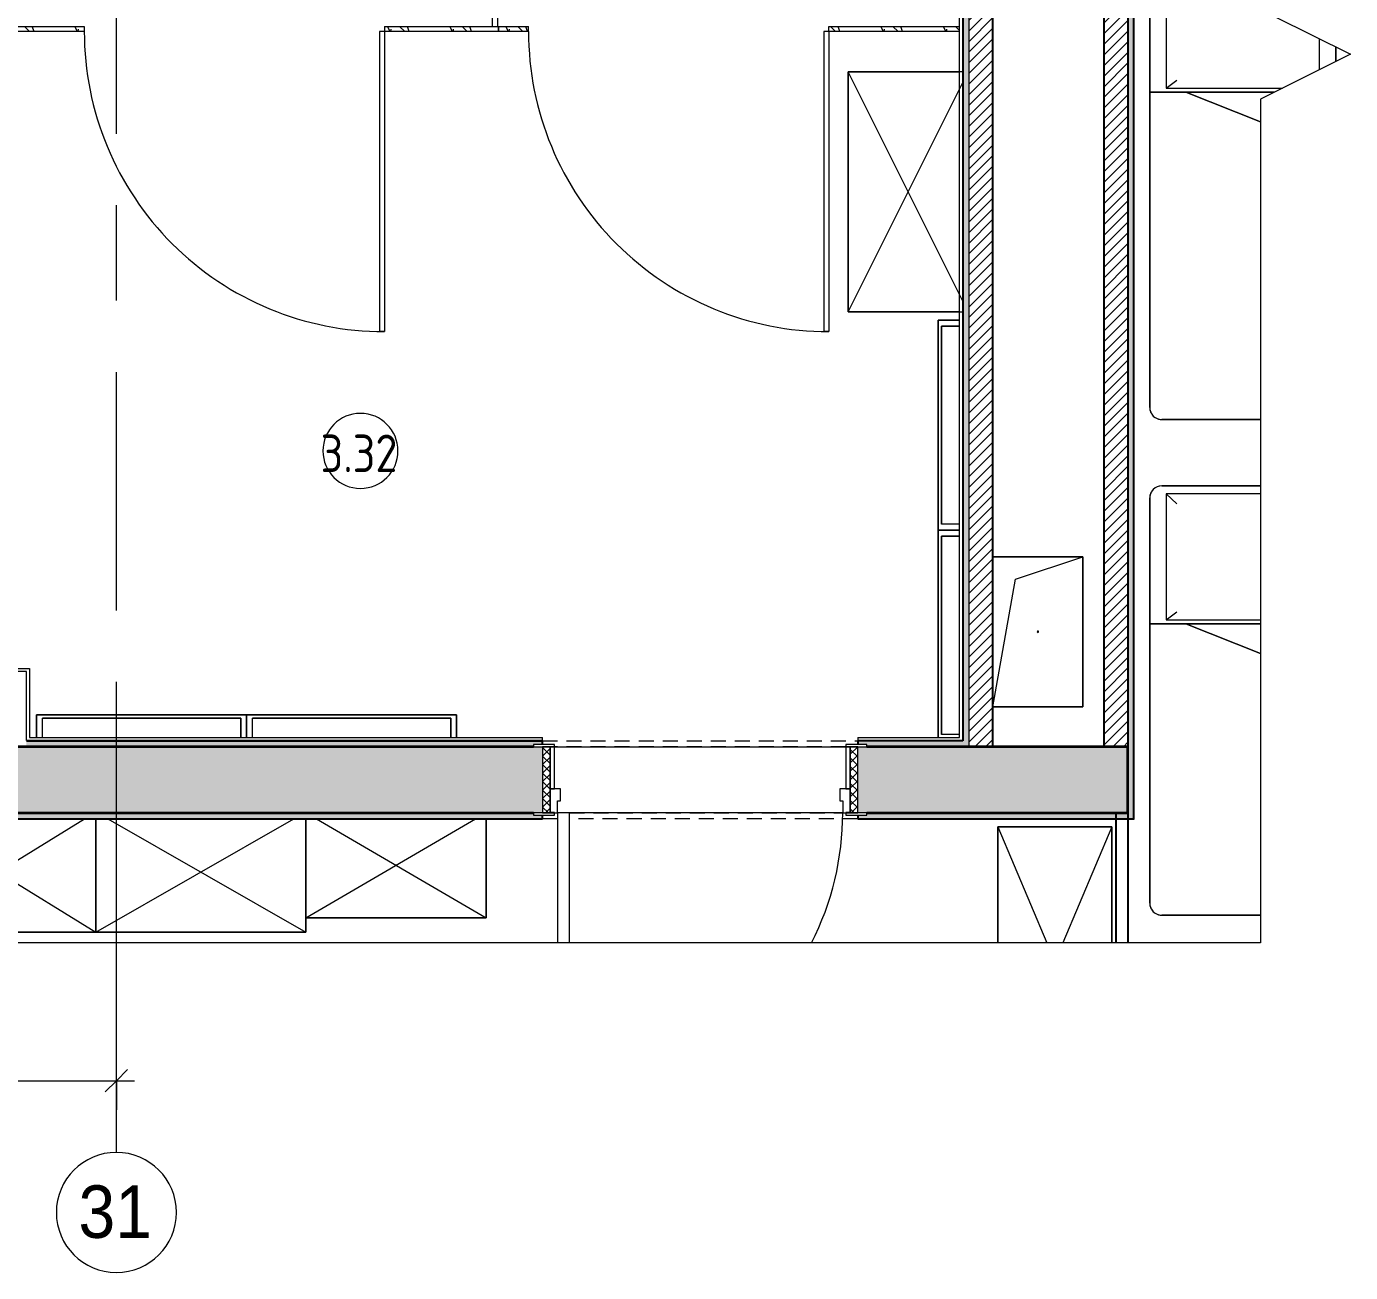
# Model space of a CAD drawing. Header units: millimetres. Extents: x 63482 to 319368, y -8553 to 29000.
# Drawn here: x 314957 to 319368, y 3649 to 7800 of the extents above; entities that cross this region are included whole.
import ezdxf

# ---------------------------------------------------------------- set-up
doc = ezdxf.new("R2010")
doc.units = ezdxf.units.MM
doc.linetypes.add('200_ШТРИХ__ш1_п0_6_', pattern=[80, 50, -30])
doc.linetypes.add('Осевая', pattern=[1587.5, 317.5, -238.125, 793.75, -238.125])
for name, color, linetype, lineweight in [('A-ANNO-DIMS', 7, 'Continuous', 9), ('A-ANNO-DIMS-50', 7, 'Continuous', 9), ('A-AREA-IDEN', 7, 'Continuous', 9), ('A-DETL-GENF', 7, 'Continuous', 9), ('A-DETL-MBND', 7, '200_ШТРИХ__ш1_п0_6_', 9), ('A-DOOR', 7, 'Continuous', 9), ('A-DOOR-1', 7, 'Continuous', 15), ('A-DOOR-FRAM', 7, 'Continuous', 15), ('A-DOOR-FRAM-1', 7, 'Continuous', 9), ('A-GENM', 7, 'Continuous', 9), ('A-WALL', 7, 'Continuous', 9), ('I-FURN', 7, 'Continuous', 9), ('I-WALL', 7, 'Continuous', 9), ('Оси', 7, 'Continuous', 9), ('Оси-1', 7, 'Continuous', 20), ('Оси-2', 7, 'Осевая', 9)]:
    doc.layers.add(name, color=color, linetype=linetype, lineweight=lineweight)
for name, color, linetype, lineweight, true_color in [('A-WALL-1', 7, 'Continuous', 25, 0x3c3c3c), ('A-WALL-3', 7, 'Continuous', 35, 0x3c3c3c), ('A-WALL-FNSH-1', 7, 'Continuous', 15, 0x3c3c3c)]:
    doc.layers.add(name, color=color, linetype=linetype, lineweight=lineweight, true_color=true_color)
doc.styles.add('Arial', font='arial.ttf', dxfattribs={"width": 0.9, "height": 175})
doc.styles.add('GOST Common_2', font='GOST_Common.ttf', dxfattribs={"width": 0.9, "height": 125})
doc.styles.add('ISOCPEUR', font='isocpeur.ttf', dxfattribs={"width": 0.9, "height": 125})
doc.dimstyles.new('ISO-2_5_0_9К_БОЛЬШОЙ', dxfattribs={"dimscale": 304.8, "dimtxt": 124.497647, "dimasz": 0.246063, "dimexe": 0.19685, "dimexo": 0.492126, "dimgap": 0, "dimtad": 1, "dimdec": 0, "dimrnd": 10, "dimzin": 0, "dimdsep": 46, "dimtxsty": 'ISOCPEUR', "dimblk1": 'OBLIQUE', "dimblk2": 'OBLIQUE', "dimsah": 1, "dimcen": 0.09, "dimdle": 0.19685, "dimazin": 0, "dimtfac": 1, "dimtdec": 4, "dimtix": 1, "dimtmove": 0, "dimatfit": 3, "dimfxl": 1, "dimtvp": 1, "dimtolj": 1, "dimtzin": 0, "dimarcsym": 2})
pattern_1 = [(45, (199296.17, 0), (-17.6776695, 17.6776695), [])]
pattern_2 = [(0, (199296.17, 0), (60.96, 15.24), [5.029, -40.691, 5.029, -40.691, -243.84]), (0, (199296.17, 0), (60.96, 15.24), [-91.44, 5.029, -86.411, 5.029, -40.691, -106.68]), (0, (199296.17, 0), (60.96, 15.24), [-228.6, 5.029, -25.451, 5.029, -71.171]), (120, (199319.03, 7.62), (-43.6782272, 45.1729086), [5.029, -40.691, 5.029, -40.691, -243.84]), (120, (199319.03, 7.62), (-43.6782272, 45.1729086), [-91.44, 5.029, -86.411, 5.029, -40.691, -106.68]), (120, (199319.03, 7.62), (-43.6782272, 45.1729086), [-228.6, 5.029, -25.451, 5.029, -71.171]), (240, (199326.65, 38.1), (-17.2817728, -60.4129086), [5.029, -40.691, 5.029, -40.691, -243.84]), (240, (199326.65, 38.1), (-17.2817728, -60.4129086), [-91.44, 5.029, -86.411, 5.029, -40.691, -106.68]), (240, (199326.65, 38.1), (-17.2817728, -60.4129086), [-228.6, 5.029, -25.451, 5.029, -71.171])]
pattern_3 = [(288.435, (116808.855, 7791), (208.250902, -416.49961), [79.025, -579.519]), (319.399, (116833.845, 7716.03), (1249.5049425, -1041.2430683), [38.399, -1881.571]), (316.848, (116654.75, 7691.04), (3123.769422, -2915.4788923), [91.346, -4475.934]), (289.983, (116721.39, 7628.565), (624.746965, -1666.001328), [48.75, -2388.754]), (270, (116738.05, 7791), (208.25, -208.25), [41.65, -166.6]), (298.443, (116738.05, 7749.35), (-1457.75313005, 2707.24838793), [113.682, -5570.435]), (264.289, (116792.195, 7649.39), (208.2636477, 1874.2483835), [41.858, -2051.029]), (309.806, (116788.03, 7607.74), (-833.007541, 1041.2439595), [32.53, -1593.955])]
pattern_4 = [(288.435, (118288.855, 7791), (208.250902, -416.49961), [79.025, -579.519]), (319.399, (118313.845, 7716.03), (1249.5049425, -1041.2430683), [38.399, -1881.571]), (316.848, (118134.75, 7691.04), (3123.769422, -2915.4788923), [91.346, -4475.934]), (289.983, (118201.39, 7628.565), (624.746965, -1666.001328), [48.75, -2388.754]), (270, (118218.05, 7791), (208.25, -208.25), [41.65, -166.6]), (298.443, (118218.05, 7749.35), (-1457.75313005, 2707.24838793), [113.682, -5570.435]), (264.289, (118272.195, 7649.39), (208.2636477, 1874.2483835), [41.858, -2051.029]), (309.806, (118268.03, 7607.74), (-833.007541, 1041.2439595), [32.53, -1593.955])]

# ---------------------------------------------------------------- blocks, each defined once
blk = doc.blocks.new('110_Дверь_СКБ_1Ст_Внутренняя1 - Д-7а_л__950x2100h_Туалет-32220591-Фрагмент 3_3')
at = {"layer": 'A-DOOR'}
h = blk.add_hatch(dxfattribs=at)
h.set_pattern_fill('FP_75', color=256, style=0, pattern_type=2)
h.set_pattern_definition([(135, (1776.41, 174.685), (-14.14214, -14.14214), []), (225, (1776.41, 174.685), (14.14214, -14.14214), [])])
h.paths.add_polyline_path([(537.5, 110), (512.5, 110), (512.5, -110), (537.5, -110)])
at = {"layer": 'A-DOOR-FRAM-1'}
h = blk.add_hatch(dxfattribs=at)
h.set_pattern_fill('FP_76', color=256, style=0, pattern_type=2)
h.set_pattern_definition([(45, (-346.384, 174.685), (-14.1421, 14.1421), []), (135, (-346.384, 174.685), (-14.1421, -14.1421), [])])
h.paths.add_polyline_path([(-487.5, 110), (-512.5, 110), (-512.5, -110), (-487.5, -110)])
at = {"layer": 'A-DOOR'}
blk.add_arc((487.5, 110), 950, 152.8656, 180, dxfattribs=at)
at = {"layer": 'A-DOOR-1'}
for p, q in [((447.5, 542.4), (447.5, 110)), ((487.5, 110), (487.5, 542.4)), ((447.5, 110), (487.5, 110))]:
    blk.add_line(p, q, dxfattribs=at)
at = {"layer": 'A-DOOR-FRAM'}
for p, q in [((-472.5, 118), (-542.5, 118)), ((-542.5, 118), (-542.5, 110)), ((-542.5, 110), (-472.5, 110)), ((-487.5, 110), (-512.5, 110)), ((-512.5, 110), (-512.5, -110)), ((-462.5, 110), (-487.5, 110)), ((-487.5, 110), (-487.5, 30)), ((-487.5, -110), (-487.5, 110)), ((-472.5, 110), (-487.5, 110)), ((-487.5, 110), (-487.5, 109)), ((-487.5, 109), (-472.5, 109)), ((-472.5, 110), (-472.5, 118)), ((-472.5, 109), (-472.5, 110)), ((-462.5, 70), (-462.5, 110)), ((487.5, 110), (487.5, 70)), ((512.5, 110), (487.5, 110)), ((567.5, 118), (497.5, 118)), ((497.5, 118), (497.5, 110)), ((512.5, 110), (497.5, 110)), ((497.5, 110), (497.5, 109)), ((497.5, 110), (567.5, 110)), ((497.5, 109), (512.5, 109)), ((512.5, 30), (512.5, 110)), ((537.5, 110), (512.5, 110)), ((512.5, 110), (512.5, -110)), ((512.5, 109), (512.5, 110)), ((537.5, -110), (537.5, 110)), ((567.5, 110), (567.5, 118)), ((-452.5, 70), (-462.5, 70)), ((-452.5, 30), (-452.5, 70)), ((487.5, 70), (477.5, 70)), ((477.5, 70), (477.5, 30)), ((-487.5, 30), (-452.5, 30)), ((-472.5, 30), (-487.5, 30)), ((-487.5, 30), (-487.5, -110)), ((-472.5, -110), (-472.5, 30)), ((477.5, 30), (512.5, 30)), ((512.5, 30), (497.5, 30)), ((497.5, 30), (497.5, -110)), ((512.5, -110), (512.5, 30)), ((-472.5, -110), (-542.5, -110)), ((-542.5, -110), (-542.5, -118)), ((-542.5, -118), (-472.5, -118)), ((-512.5, -110), (-487.5, -110)), ((-487.5, -110), (-472.5, -110)), ((-472.5, -118), (-472.5, -110)), ((497.5, -110), (512.5, -110)), ((567.5, -110), (497.5, -110)), ((497.5, -110), (497.5, -118)), ((497.5, -118), (567.5, -118)), ((512.5, -110), (537.5, -110)), ((567.5, -118), (567.5, -110))]:
    blk.add_line(p, q, dxfattribs=at)
blk = doc.blocks.new('GM_Отверстие прямоугольное _в плите_ - Отверстие-21606385-Фрагмент 3_3')
at = {"layer": 'A-GENM'}
for p, q in [((-150, 250), (150, 250)), ((150, 250), (-150, 250)), ((-75, 175), (150, 250)), ((150, 250), (150, -250)), ((150, -250), (150, 250)), ((-150, -250), (-75, 175)), ((150, -250), (-150, -250)), ((-150, -250), (150, -250))]:
    blk.add_line(p, q, dxfattribs=at)
for start, end in [(360, 180), (180, 360)]:
    blk.add_arc((0, 0), 2.5, start, end, dxfattribs=at)
blk = doc.blocks.new('Bed - Small Sizes - 1_119-25446116-Фрагмент 3_3')
at = {"layer": 'I-FURN'}
for p, q in [((36.3, 0), (-292.7, 0)), ((-292.7, 0), (36.3, 0)), ((36.3, 0), (-292.7, 0)), ((-292.7, 0), (36.3, 0)), ((-332.7, -40), (-332.7, -460)), ((-332.7, -460), (-332.7, -40)), ((-332.7, -40), (-332.7, -460)), ((-332.7, -460), (-332.7, -40)), ((-277.5, -26.2), (-242.7, -60)), ((36.3, -26.2), (-277.5, -26.2)), ((-277.5, -26.2), (-277.5, -446.2)), ((36.3, -26.2), (-277.5, -26.2)), ((-277.5, -26.2), (-277.5, -446.2)), ((-277.5, -446.2), (-242.7, -420)), ((-332.7, -460), (-212.7, -460)), ((-212.7, -460), (-332.7, -460)), ((-332.7, -460), (-332.7, -1390)), ((-332.7, -1390), (-332.7, -460)), ((-332.7, -460), (-212.7, -460)), ((-277.5, -446.2), (36.3, -446.2)), ((-277.5, -446.2), (36.3, -446.2)), ((-212.7, -460), (36.3, -460)), ((36.3, -460), (-212.7, -460)), ((36.3, -460), (-212.7, -460)), ((-212.7, -460), (36.3, -558.4)), ((36.3, -558.4), (-212.7, -460)), ((-212.7, -460), (36.3, -460)), ((-212.7, -460), (36.3, -558.4)), ((-212.7, -460), (36.3, -460)), ((-292.7, -1430), (36.3, -1430)), ((36.3, -1430), (-292.7, -1430))]:
    blk.add_line(p, q, dxfattribs=at)
for centre, start, end in [((-292.7, -40), 90, 180), ((-292.7, -40), 90, 135), ((-292.7, -40), 90, 180), ((-292.7, -40), 90, 180), ((-292.7, -40), 165, 180), ((-292.7, -40), 135, 165), ((-292.7, -1390), 180, 270), ((-292.7, -1390), 180, 210), ((-292.7, -1390), 210, 255), ((-292.7, -1390), 255, 270)]:
    blk.add_arc(centre, 40, start, end, dxfattribs=at)
blk = doc.blocks.new('Bed - Small Sizes - 1_118-25585773-Фрагмент 3_3')
at = {"layer": 'I-FURN'}
for p, q in [((-197.9, 0), (-292.7, 0)), ((-292.7, 0), (-197.9, 0)), ((-197.9, 0), (-292.7, 0)), ((-292.7, 0), (-197.9, 0)), ((-332.7, -40), (-332.7, -460)), ((-332.7, -460), (-332.7, -40)), ((-332.7, -40), (-332.7, -460)), ((-332.7, -460), (-332.7, -40)), ((-277.5, -26.2), (-242.7, -60)), ((-250.4, -26.2), (-277.5, -26.2)), ((-277.5, -26.2), (-277.5, -446.2)), ((-250.4, -26.2), (-277.5, -26.2)), ((-277.5, -26.2), (-277.5, -446.2)), ((232.5, -384.8), (232.5, -281)), ((232.5, -384.8), (232.5, -281)), ((287.3, -357.4), (287.3, -308.4)), ((287.3, -308.4), (287.3, -357.4)), ((287.3, -357.4), (287.3, -308.4)), ((287.3, -308.4), (287.3, -357.4)), ((-277.5, -446.2), (-242.7, -420)), ((-332.7, -460), (-212.7, -460)), ((-212.7, -460), (-332.7, -460)), ((-332.7, -460), (-332.7, -1510)), ((-332.7, -1510), (-332.7, -460)), ((-332.7, -460), (-212.7, -460)), ((-277.5, -446.2), (109.6, -446.2)), ((-277.5, -446.2), (109.6, -446.2)), ((-212.7, -460), (82.1, -460)), ((82.1, -460), (-212.7, -460)), ((82.1, -460), (-212.7, -460)), ((-212.7, -460), (36.3, -558.4)), ((36.3, -558.4), (-212.7, -460)), ((-212.7, -460), (82.1, -460)), ((-212.7, -460), (36.3, -558.4)), ((-212.7, -460), (82.1, -460)), ((-292.7, -1550), (36.3, -1550)), ((36.3, -1550), (-292.7, -1550))]:
    blk.add_line(p, q, dxfattribs=at)
for centre, start, end in [((-292.7, -40), 90, 180), ((-292.7, -40), 90, 105), ((-292.7, -40), 90, 180), ((-292.7, -40), 105, 180), ((-292.7, -40), 150, 180), ((-292.7, -40), 135, 150), ((-292.7, -40), 105, 135), ((-292.7, -40), 90, 105), ((-292.7, -1510), 180, 270), ((-292.7, -1510), 180, 195), ((-292.7, -1510), 195, 255), ((-292.7, -1510), 255, 270)]:
    blk.add_arc(centre, 40, start, end, dxfattribs=at)
blk = doc.blocks.new('Bed - Small Sizes - Single 5-25585953-Фрагмент 3_3')
at = {"layer": 'I-FURN'}
for p, q in [((-332.7, -258.4), (-332.7, -307.4)), ((-332.7, -307.4), (-332.7, -258.4)), ((-332.7, -258.4), (-332.7, -307.4)), ((-332.7, -307.4), (-332.7, -258.4))]:
    blk.add_line(p, q, dxfattribs=at)
blk = doc.blocks.new('Шкаф параметрический - 1_161-25595840-Фрагмент 3_3')
at = {"layer": 'I-FURN'}
for p, q in [((0, 400), (764, 18)), ((800, 400), (0, 400)), ((0, 400), (0, 18)), ((0, 29), (0, 400)), ((0, 400), (800, 400)), ((36, 18), (800, 400)), ((800, 18), (800, 400)), ((800, 400), (800, 29))]:
    blk.add_line(p, q, dxfattribs=at)
blk = doc.blocks.new('Шкаф параметрический - 1_268-25587356-Фрагмент 3_3')
at = {"layer": 'I-FURN'}
for p, q in [((0, 380), (385.7, 217.1)), ((385.7, 380), (0, 380)), ((0, 380), (0, 0)), ((0, 0), (0, 380)), ((0, 380), (385.7, 380)), ((0, 0), (385.7, 162.9)), ((0, 0), (385.7, 0)), ((385.7, 0), (0, 0))]:
    blk.add_line(p, q, dxfattribs=at)
blk = doc.blocks.new('Шкаф параметрический - 13_3-25587571-Фрагмент 3_3')
at = {"layer": 'I-FURN'}
for p, q in [((0, 0), (564.4, 329.2)), ((0, 329.2), (0, 0)), ((0, 0), (0, 329.2)), ((35.6, 329.2), (600, 0)), ((600, 0), (600, 329.2)), ((600, 329.2), (600, 0)), ((0, 0), (600, 0)), ((600, 0), (0, 0))]:
    blk.add_line(p, q, dxfattribs=at)
blk = doc.blocks.new('Шкаф параметрический - 13_1-25587687-Фрагмент 3_3')
at = {"layer": 'I-FURN'}
for p, q in [((0, 0), (659.5, 376.8)), ((0, 376.8), (0, 0)), ((0, 0), (0, 376.8)), ((40.5, 376.8), (700, 0)), ((700, 0), (700, 376.8)), ((700, 376.8), (700, 47.6)), ((700, 47.6), (700, 0)), ((0, 0), (700, 0)), ((700, 0), (0, 0))]:
    blk.add_line(p, q, dxfattribs=at)
blk = doc.blocks.new('Шкаф параметрический - 13_2-25587811-Фрагмент 3_3')
at = {"layer": 'I-FURN'}
for p, q in [((0, 376.8), (0, 256.8)), ((0, 256.8), (0, 376.8)), ((37.6, 376.8), (650, 0)), ((98.2, 60.4), (612.4, 376.8)), ((650, 0), (650, 376.8)), ((650, 376.8), (650, 0)), ((128.4, 0), (650, 0)), ((650, 0), (128.4, 0))]:
    blk.add_line(p, q, dxfattribs=at)
blk = doc.blocks.new('Вешалка - 1_25-26509708-Фрагмент 3_3')
at = {"layer": 'I-FURN'}
for p, q in [((350, 55), (-350, 55)), ((-350, 55), (-350, -20.6)), ((-350, -20.6), (-350, 55)), ((-350, 55), (349.6, 55)), ((-330.4, -20.6), (-330.4, 44.4)), ((-330.4, -20.6), (-330.4, 44.4)), ((-330.4, 44.4), (330.2, 44.4)), ((330.2, 44.4), (-330.4, 44.4)), ((330.2, 44.4), (330.2, -20.6)), ((330.2, -20.6), (330.2, 44.4)), ((350, -20.6), (350, 55)), ((350, 55), (350, -20.6))]:
    blk.add_line(p, q, dxfattribs=at)
blk = doc.blocks.new('Вешалка - 1_25-V372-Фрагмент 3_3')
at = {"layer": 'I-FURN'}
for p, q in [((350, 55), (-350, 55)), ((-350, 55), (-350, -20.6)), ((-350, -20.6), (-350, 55)), ((-349.6, 55), (350, 55)), ((-330.4, -20.6), (-330.4, 44.4)), ((-330.4, -20.6), (-330.4, 44.4)), ((-330.4, 44.4), (330.2, 44.4)), ((330.2, 44.4), (-330.4, 44.4)), ((330.2, 44.4), (330.2, -20.6)), ((330.2, -20.6), (330.2, 44.4)), ((350, -20.6), (350, 55)), ((350, 55), (350, -20.6))]:
    blk.add_line(p, q, dxfattribs=at)
blk = doc.blocks.new('Вешалка - 1_25-V373-Фрагмент 3_3')
at = {"layer": 'I-FURN'}
for p, q in [((350, 55), (-350, 55)), ((-350, 55), (-350, -16)), ((-350, -16), (-350, 55)), ((-350, 55), (350, 55)), ((-330.4, -16), (-330.4, 44.4)), ((-330.4, -16), (-330.4, 44.4)), ((-330.4, 44.4), (330.2, 44.4)), ((330.2, 44.4), (-330.4, 44.4)), ((330.2, 44.4), (330.2, -16)), ((330.2, -16), (330.2, 44.4)), ((350, -16), (350, 55)), ((350, 55), (350, -16))]:
    blk.add_line(p, q, dxfattribs=at)
blk = doc.blocks.new('Вешалка - 1_25-V374-Фрагмент 3_3')
at = {"layer": 'I-FURN'}
for p, q in [((350, 55), (-340.6, 55)), ((-340.6, 55), (350, 55)), ((-330.4, -16), (-330.4, 44.4)), ((-330.4, -16), (-330.4, 44.4)), ((-330.4, 44.4), (330.2, 44.4)), ((330.2, 44.4), (-330.4, 44.4)), ((330.2, 44.4), (330.2, -16)), ((330.2, -16), (330.2, 44.4)), ((350, -16), (350, 55)), ((350, 55), (350, -16))]:
    blk.add_line(p, q, dxfattribs=at)
blk = doc.blocks.new('FP_387-Фрагмент 3_3')
at = {"layer": 'A-GENM'}
for p, q in [((43.3, 8), (44.2, 7.1)), ((44.2, 7.1), (45.1, 6.2)), ((45.1, 6.2), (45.9, 5.3))]:
    blk.add_line(p, q, dxfattribs=at)
blk = doc.blocks.new('131_Сантехническая перегородка 7 - СП-1-V386-Фрагмент 3_3')
at = {"layer": 'A-GENM'}
h = blk.add_hatch(dxfattribs=at)
h.set_pattern_fill('FP_164', color=256, style=0, pattern_type=2)
h.set_pattern_definition([(198.435, (9964.92, -117167.355), (-416.49961, -208.250902), [79.025, -579.519]), (229.399, (9889.95, -117192.345), (-1041.2430683, -1249.5049425), [38.399, -1881.571]), (226.848, (9864.96, -117013.25), (-2915.4788923, -3123.769422), [91.346, -4475.934]), (199.983, (9802.485, -117079.89), (-1666.001328, -624.746965), [48.75, -2388.754]), (180, (9964.92, -117096.55), (-208.25, -208.25), [41.65, -166.6]), (208.443, (9923.27, -117096.55), (2707.24838793, 1457.75313005), [113.682, -5570.435]), (174.289, (9823.31, -117150.695), (1874.2483835, -208.2636477), [41.858, -2051.029]), (219.806, (9781.66, -117146.53), (1041.2439595, 833.007541), [32.53, -1593.955])])
h.paths.add_polyline_path([(2165.9, -8), (2165.9, 8), (45.9, 8), (45.9, -8), (1963, -8)])
for p, q in [((-4.1, 8), (45.9, 8)), ((45.9, 8), (2165.9, 8)), ((45.9, -8), (-4.1, -8)), ((2165.9, -8), (45.9, -8))]:
    blk.add_line(p, q, dxfattribs=at)
at = {"layer": 'A-GENM', "flags": 128}
for points in [[(71.5, 8), (62.7, 14.5), (51.9, 13.4), (45.9, 8)], [(45.9, -8), (54.7, -14.5), (65.5, -13.4), (71.5, -8)]]:
    blk.add_lwpolyline(points, dxfattribs=at)
at = {"layer": 'A-GENM'}
for radius, start, end in [(24.6, 19.9113, 160.0887), (17.6, 28.9731, 151.0269), (15.1, 126.8617, 139.5341), (15.1, 78.8699, 82.6459), (15.1, 40.4659, 53.124), (24.6, 199.9113, 340.0887), (17.6, 208.9731, 331.0269), (15.1, 220.4659, 233.124), (15.1, 258.8699, 262.6459), (15.1, 306.8617, 319.5341)]:
    blk.add_arc((58.7, 0), radius, start, end, dxfattribs=at)
blk.add_blockref('FP_387-Фрагмент 3_3', (0, 0), dxfattribs=at)
blk = doc.blocks.new('131_Сантехническая перегородка_Дверь МГН - СД-1-30883454-Фрагмент 3_3')
at = {"layer": 'A-DOOR'}
h = blk.add_hatch(dxfattribs=at)
h.set_pattern_fill('FP_165', color=256, style=0, pattern_type=2)
h.set_pattern_definition(pattern_3)
h.paths.add_polyline_path([(1010, 8), (1010, -8), (1390, -8), (1390, 8)])
at = {"layer": 'A-GENM'}
h = blk.add_hatch(dxfattribs=at)
h.set_pattern_fill('FP_165', color=256, style=0, pattern_type=2)
h.set_pattern_definition(pattern_3)
h.paths.add_polyline_path([(-370, 8), (-370, -8), (10, -8), (10, 8)])
at = {"layer": 'A-DOOR'}
for p, q in [((10, 1008), (26, 1008)), ((10, 8), (10, 1008)), ((26, 8), (26, 1008)), ((10, 8), (26, 8))]:
    blk.add_line(p, q, dxfattribs=at)
blk.add_arc((10, 8), 1000, 360, 90, dxfattribs=at)
at = {"layer": 'A-GENM'}
for p, q in [((-370, 8), (10, 8)), ((-370, -8), (-370, 8)), ((10, -8), (10, 8)), ((1010, 8), (1390, 8)), ((1010, -8), (1010, 8)), ((1390, -8), (1390, 8)), ((10, -8), (-370, -8)), ((1390, -8), (1010, -8))]:
    blk.add_line(p, q, dxfattribs=at)
blk = doc.blocks.new('131_Сантехническая перегородка_Дверь МГН 2 - СД-1-30897608-Фрагмент 3_3')
at = {"layer": 'A-DOOR'}
h = blk.add_hatch(dxfattribs=at)
h.set_pattern_fill('FP_166', color=256, style=0, pattern_type=2)
h.set_pattern_definition(pattern_4)
h.paths.add_polyline_path([(-174.8, 8), (-426, 8), (-426, -8), (10, -8), (10, 8)])
at = {"layer": 'A-GENM'}
h = blk.add_hatch(dxfattribs=at)
h.set_pattern_fill('FP_166', color=256, style=0, pattern_type=2)
h.set_pattern_definition(pattern_4)
h.paths.add_polyline_path([(1010, 8), (1010, -8), (1110, -8), (1110, 8)])
at = {"layer": 'A-DOOR'}
for p, q in [((10, 1008), (26, 1008)), ((10, 8), (10, 1008)), ((26, 8), (26, 1008)), ((10, 8), (26, 8))]:
    blk.add_line(p, q, dxfattribs=at)
blk.add_arc((10, 8), 1000, 360, 90, dxfattribs=at)
at = {"layer": 'A-GENM'}
for p, q in [((-426, 8), (10, 8)), ((10, 8), (10, -8)), ((1010, 8), (1110, 8)), ((1010, 8), (1010, -8)), ((1110, 8), (1110, -8)), ((10, -8), (-426, -8)), ((1110, -8), (1010, -8))]:
    blk.add_line(p, q, dxfattribs=at)
blk = doc.blocks.new('DET_L_Линия разрыва - М100-31033067-Фрагмент 3_3')
at = {"layer": 'A-DETL-GENF'}
for p, q in [((2959.8, -300), (3259.8, 300)), ((3259.8, 300), (3409.8, 0)), ((0, 0), (2809.8, 0)), ((2809.8, 0), (2959.8, -300)), ((3409.8, 0), (6219.6, 0))]:
    blk.add_line(p, q, dxfattribs=at)
blk = doc.blocks.new('DET_L_Линия разрыва - М100-30911543-Фрагмент 3_3')
at = {"layer": 'A-DETL-GENF'}
blk.add_line((0, 0), (4383.9, 0), dxfattribs=at)
blk = doc.blocks.new('Ось сетки - D8-29747960-Фрагмент 3_3')
at = {"layer": 'Оси-1'}
for start, end in [(360, 180), (180, 360)]:
    blk.add_arc((0, 0), 4, start, end, dxfattribs=at)
blk = doc.blocks.new('DIMBLOCK102-Фрагмент 3_3')
at = {"layer": 'A-ANNO-DIMS-50'}
for p, q in [((310006.2, 4190.9), (310006.2, 4347.9)), ((315256.2, 4190.9), (315256.2, 4347.9)), ((309946.2, 4287.9), (315316.2, 4287.9)), ((310006.2, 4287.9), (310006.2, 4190.9)), ((315256.2, 4287.9), (315256.2, 4190.9))]:
    blk.add_line(p, q, dxfattribs=at)
at = {"layer": 'A-ANNO-DIMS-50', "lineweight": 20}
for p, q in [((310006.2, 4287.9), (310043.7, 4325.4)), ((315256.2, 4287.9), (315293.7, 4325.4)), ((310006.2, 4287.9), (309968.7, 4250.4)), ((315256.2, 4287.9), (315218.7, 4250.4))]:
    blk.add_line(p, q, dxfattribs=at)
at = {"layer": 'A-ANNO-DIMS-50', "color": 0, "insert": (312473.2, 4451.2), "char_height": 125, "width": 379.239, "attachment_point": 1, "line_spacing_factor": 1.149209, "style": 'ISOCPEUR'}
blk.add_mtext('5250', dxfattribs=at)
blk = doc.blocks.new('_Oblique')
at = {"color": 0, "linetype": 'ByBlock', "lineweight": -2}
blk.add_line((-0.5, -0.5), (0.5, 0.5), dxfattribs=at)
blk = doc.blocks.new('Марка_Помещения - Номер-25198446-Фрагмент 3_3')
at = {"layer": 'A-AREA-IDEN'}
for start, end in [(360, 180), (180, 360)]:
    blk.add_arc((0, 0), 2.5, start, end, dxfattribs=at)

msp = doc.modelspace()

# ---------------------------------------------------------------- hatches: boundary and pattern name
at = {"layer": 'I-WALL'}
h = msp.add_hatch(dxfattribs=at)
h.set_pattern_fill('FP_9', color=256, style=0, pattern_type=2)
h.set_pattern_definition(pattern_1)
h.paths.add_polyline_path([(318096.2, 5400), (318176.2, 5400), (318176.2, 10380), (318096.2, 10380), (318096.2, 5420)])
h = msp.add_hatch(dxfattribs=at)
h.set_pattern_fill('FP_9', color=256, style=0, pattern_type=2)
h.set_pattern_definition(pattern_1)
h.paths.add_polyline_path([(318626.2, 5400), (318626.2, 10380), (318546.2, 10380), (318546.2, 5400)])
h = msp.add_hatch(dxfattribs=at)
h.set_pattern_fill('FP_10', color=256, style=0, pattern_type=2)
h.set_pattern_definition(pattern_2)
h.paths.add_polyline_path([(318626.2, 5180), (318646.2, 5180), (318646.2, 10360), (318626.2, 10360), (318626.2, 6025.1)])
h = msp.add_hatch(dxfattribs=at)
h.set_pattern_fill('FP_10', color=256, style=0, pattern_type=2)
h.set_pattern_definition(pattern_2)
h.paths.add_polyline_path([(318076.2, 5420), (318096.2, 5420), (318096.2, 9980), (318076.2, 9980), (318076.2, 5421)])
h = msp.add_hatch(dxfattribs=at)
h.set_pattern_fill('FP_3', color=256, style=0, pattern_type=2)
h.set_pattern_definition([(45, (199296.17, 0), (-28.512667, 28.512667), []), (45, (199324.683, 0), (-28.512667, 28.512667), [50.403, -10.081, 1.676, -8.404])])
h.paths.add_polyline_path([(318626.2, 5180), (318626.2, 5400), (317726.2, 5400), (317726.2, 5180), (318586.2, 5180)])
h.paths.add_polyline_path([(311811.3, 5180), (316676.2, 5180), (316676.2, 5400), (311226.2, 5400), (311226.2, 5180)])
h = msp.add_hatch(dxfattribs=at)
h.set_pattern_fill('FP_10', color=256, style=0, pattern_type=2)
h.set_pattern_definition(pattern_2)
h.paths.add_polyline_path([(314956.2, 5400), (316646.2, 5400.3), (316646.2, 5408), (316676.2, 5408), (316676.2, 5420), (314956.2, 5420)])
h.paths.add_polyline_path([(318096.2, 5400), (318096.2, 5420), (317726.2, 5420), (317726.2, 5408), (317756.2, 5408), (317756.2, 5400)])
h = msp.add_hatch(dxfattribs=at)
h.set_pattern_fill('FP_10', color=256, style=0, pattern_type=2)
h.set_pattern_definition(pattern_2)
h.paths.add_polyline_path([(315602.4, 5160), (316676.2, 5160), (316676.2, 5172), (316646.2, 5172), (316646.2, 5180), (311206.2, 5180), (311206.2, 5160), (314970.6, 5160)])
h.paths.add_polyline_path([(318646.2, 5160), (318646.2, 5180), (317756.2, 5180), (317756.2, 5172), (317726.2, 5172), (317726.2, 5160), (318129.9, 5160)])

# ---------------------------------------------------------------- linework, layer by layer
at = {"layer": 'A-DETL-MBND'}
for p, q in [((316676.2, 5420), (317726.2, 5420)), ((317686.2, 5400), (316716.2, 5400)), ((316766.2, 5180), (317676.2, 5180)), ((316726.2, 5160), (316676.2, 5160)), ((317726.2, 5160), (316766.2, 5160))]:
    msp.add_line(p, q, dxfattribs=at)
at = {"layer": 'A-WALL'}
msp.add_line((318096.2, 10000), (318096.2, 5400), dxfattribs=at)
at = {"layer": 'A-WALL-1'}
for p, q in [((318176.2, 5400), (318176.2, 10380)), ((318546.2, 10380), (318546.2, 5400)), ((318626.2, 10380), (318626.2, 4747.6)), ((318646.2, 5160), (318646.2, 10360)), ((318076.2, 9980), (318076.2, 5420)), ((314956.2, 5420), (316676.2, 5420)), ((316676.2, 5408), (316676.2, 5420)), ((317726.2, 5420), (317726.2, 5408)), ((318076.2, 5420), (317726.2, 5420)), ((316676.2, 5160), (316676.2, 5172)), ((317726.2, 5172), (317726.2, 5160)), ((318586.2, 5180), (318586.2, 4747.6)), ((311206.2, 5160), (316676.2, 5160)), ((317726.2, 5160), (318646.2, 5160))]:
    msp.add_line(p, q, dxfattribs=at)
at = {"layer": 'A-WALL-3'}
for p, q in [((316646.2, 5400), (311226.2, 5400)), ((318626.2, 5400), (317756.2, 5400)), ((318626.2, 5180), (318626.2, 5400)), ((311226.2, 5180), (316646.2, 5180)), ((317756.2, 5180), (318626.2, 5180))]:
    msp.add_line(p, q, dxfattribs=at)
at = {"layer": 'A-WALL-FNSH-1'}
for p, q in [((318647.2, 5159), (318647.2, 10359)), ((318075.2, 9979), (318075.2, 5421)), ((314957.2, 5651), (312377.2, 5651)), ((314957.2, 5421), (314957.2, 5651)), ((316676.2, 5421), (314957.2, 5421)), ((316676.2, 5420), (316676.2, 5421)), ((318075.2, 5421), (317726.2, 5421)), ((317726.2, 5421), (317726.2, 5420)), ((311205.2, 5159), (316676.2, 5159)), ((316676.2, 5159), (316676.2, 5160)), ((317726.2, 5160), (317726.2, 5159)), ((317726.2, 5159), (318647.2, 5159))]:
    msp.add_line(p, q, dxfattribs=at)
at = {"layer": 'I-WALL'}
for p, q in [((318065.2, 5431), (318065.2, 9969)), ((312387.2, 5661), (314967.2, 5661)), ((314967.2, 5661), (314967.2, 5431)), ((314967.2, 5431), (316676.2, 5431)), ((316676.2, 5421), (316676.2, 5431)), ((317726.2, 5431), (318065.2, 5431)), ((317726.2, 5431), (317726.2, 5421)), ((316716.2, 5400), (317686.2, 5400)), ((317676.2, 5180), (316766.2, 5180))]:
    msp.add_line(p, q, dxfattribs=at)
at = {"layer": 'Оси'}
msp.add_line((315256.2, 4049), (315256.2, 5299), dxfattribs=at)
at = {"layer": 'Оси-2'}
msp.add_line((315256.2, 5299), (315256.2, 9717.2), dxfattribs=at)

# ---------------------------------------------------------------- block references
at = {"layer": 'A-AREA-IDEN', "xscale": 49.99999999999998, "yscale": 49.99999999999998, "zscale": 49.99999999999998}
msp.add_blockref('Марка_Помещения - Номер-25198446-Фрагмент 3_3', (316069.3, 6385.8), dxfattribs=at)
at = {"layer": 'A-DETL-GENF'}
for name, p, rotation in [('DET_L_Линия разрыва - М100-31033067-Фрагмент 3_3', (319067.7, 10967.2), 269.9999999999999), ('DET_L_Линия разрыва - М100-30911543-Фрагмент 3_3', (319067.7, 4747.6), 180)]:
    msp.add_blockref(name, p, dxfattribs=dict(at, rotation=rotation))
at = {"layer": 'A-DOOR', "rotation": 180}
msp.add_blockref('110_Дверь_СКБ_1Ст_Внутренняя1 - Д-7а_л__950x2100h_Туалет-32220591-Фрагмент 3_3', (317213.7, 5290), dxfattribs=at)
at = {"layer": 'A-GENM'}
for name, p, rotation in [('131_Сантехническая перегородка 7 - СП-1-V386-Фрагмент 3_3', (316517.7, 9964.9), 269.9999999999999), ('131_Сантехническая перегородка_Дверь МГН - СД-1-30883454-Фрагмент 3_3', (316159.2, 7791), 180), ('131_Сантехническая перегородка_Дверь МГН 2 - СД-1-30897608-Фрагмент 3_3', (317639.2, 7791), 180)]:
    msp.add_blockref(name, p, dxfattribs=dict(at, rotation=rotation))
msp.add_blockref('GM_Отверстие прямоугольное _в плите_ - Отверстие-21606385-Фрагмент 3_3', (318326.2, 5783.3), dxfattribs=at)
at = {"layer": 'I-FURN'}
for name, p in [('Bed - Small Sizes - 1_118-25585773-Фрагмент 3_3', (319031.5, 8040.3)), ('Bed - Small Sizes - Single 5-25585953-Фрагмент 3_3', (319651.5, 7990.3)), ('Bed - Small Sizes - 1_119-25446116-Фрагмент 3_3', (319031.5, 6269.2)), ('Вешалка - 1_25-26509708-Фрагмент 3_3', (315340.2, 5451.6)), ('Вешалка - 1_25-V372-Фрагмент 3_3', (316039.8, 5451.6)), ('Шкаф параметрический - 13_2-25587811-Фрагмент 3_3', (314537.7, 4783.2)), ('Шкаф параметрический - 13_1-25587687-Фрагмент 3_3', (315187.7, 4783.2)), ('Шкаф параметрический - 13_3-25587571-Фрагмент 3_3', (315887.7, 4830.8))]:
    msp.add_blockref(name, p, dxfattribs=at)
for name, p, rotation in [('Шкаф параметрический - 1_161-25595840-Фрагмент 3_3', (318094.2, 6848.5), 89.9999999999999), ('Вешалка - 1_25-V373-Фрагмент 3_3', (318049.1, 6471.6), 89.99999999999984), ('Вешалка - 1_25-V374-Фрагмент 3_3', (318049.1, 5771.6), 89.99999999999984), ('Шкаф параметрический - 1_268-25587356-Фрагмент 3_3', (318192.7, 5133.3), 269.9999999999994)]:
    msp.add_blockref(name, p, dxfattribs=dict(at, rotation=rotation))
at = {"layer": 'Оси-1', "xscale": 49.99999999999998, "yscale": 49.99999999999998, "zscale": 49.99999999999998}
msp.add_blockref('Ось сетки - D8-29747960-Фрагмент 3_3', (315256.2, 3849), dxfattribs=at)

# ---------------------------------------------------------------- texts
at = {"layer": 'A-AREA-IDEN', "insert": (315936.4, 6440.1), "char_height": 125, "width": 331.899, "attachment_point": 1, "style": 'GOST Common_2'}
msp.add_mtext('3.32', dxfattribs=at)
at = {"layer": 'Оси', "insert": (315129.9, 3939.3), "char_height": 175, "width": 303.038, "attachment_point": 1, "style": 'Arial'}
msp.add_mtext('31', dxfattribs=at)

# ---------------------------------------------------------------- dimensions: what is measured, and where the dimension line sits
at = {"layer": 'A-ANNO-DIMS'}
dim = msp.add_linear_dim(base=(315256.2, 4287.9), p1=(310006.2, 4340.9), p2=(315256.2, 4340.9), dimstyle='ISO-2_5_0_9К_БОЛЬШОЙ', override={"dimpost": '<>', "dimfxl": 5250}, dxfattribs=at)
dim.commit()
dim.dimension.update_dxf_attribs({"geometry": 'DIMBLOCK102-Фрагмент 3_3', "text_midpoint": (312631.2, 4350.4)})

doc.saveas('drawing.dxf')
